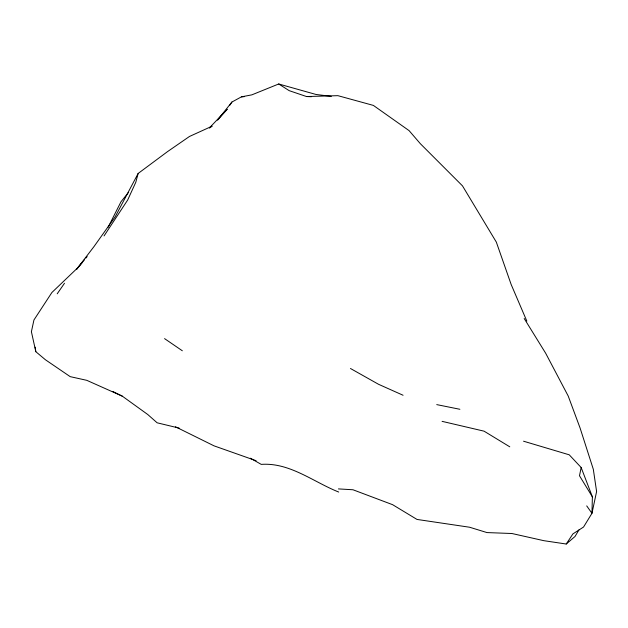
<?xml version="1.0" encoding="UTF-8"?>
<svg xmlns="http://www.w3.org/2000/svg" width="628" height="628" viewBox="0 0 628 628"><rect width="100%" height="100%" fill="white"/><g stroke="black" fill="none" stroke-linecap="round" stroke-linejoin="round"><path stroke-width="0.94" d="M523.54 441.201L569.235 454.813L581.159 467.515L592.377 496.842L591.961 513.304L583.553 527.025L572.909 533.91L566.228 544.021L543.832 540.677L511.961 533.517L486.983 532.575L469.611 527.237L417 519.435L392.61 504.684L352.975 489.762L338.437 488.906M581.159 467.515L579.495 475.757L592.377 496.842M209.54 128.002L212.131 126.157L189.468 136.472L167.48 151.654L138.144 173.461L135.789 182.285L127.68 200.002L104.052 235.924M108.063 227.383L121.016 201.729L128.308 192.67M138.144 173.461L115.199 216.762L94.019 246.537L76.38 269.593L82.566 262.19M578.953 529.922L575.02 536.485L566.228 544.021M229.856 105.182L231.905 102.05L241.419 96.853L251.859 94.852L278.722 83.979L316.017 94.467L331.317 96.382M57.211 293.802L64.488 283.267M217.633 119.924L231.905 102.05M84.631 259.576L77.699 267.818L51.896 292.499L33.943 319.974L31.4 331.71L35.812 351.688L45.444 359.773L70.203 376.651L86.766 380.325L122.334 396.182L147.753 414.511L157.133 422.801L179.153 428.108M85.887 258.077L87.151 256.577M217.712 119.979L227.242 109.225L209.548 127.774M241.419 96.853L244.276 96.665M278.722 83.979L289.163 90.644L306.511 96.539L337.895 95.668L373.385 105.41L409.095 130.632L420.32 143.671L462.483 185.864L496.324 242.094L511.161 284.492L526.829 321.096M306.511 96.539L311.409 96.728M436.735 404.613L459.892 409.283M442.088 421.349L484.07 431.169L509.779 446.822M256.114 460.709L214.015 445.841L175.448 426.773M403.074 395.255L378.503 384.273L350.471 368.495M338.712 492.046C313.411 481.99 289.791 462.349 261.24 464.382L250.376 458.205M112.93 391.527L122.334 396.182M164.56 338.618L182.332 350.777M586.709 505.885L591.961 513.304L596.6 491.543L593.319 469.297L580.107 428.084L568.207 396.025L545.661 353.226L524.176 318.482M35.168 347.151L35.812 351.688"/></g></svg>
